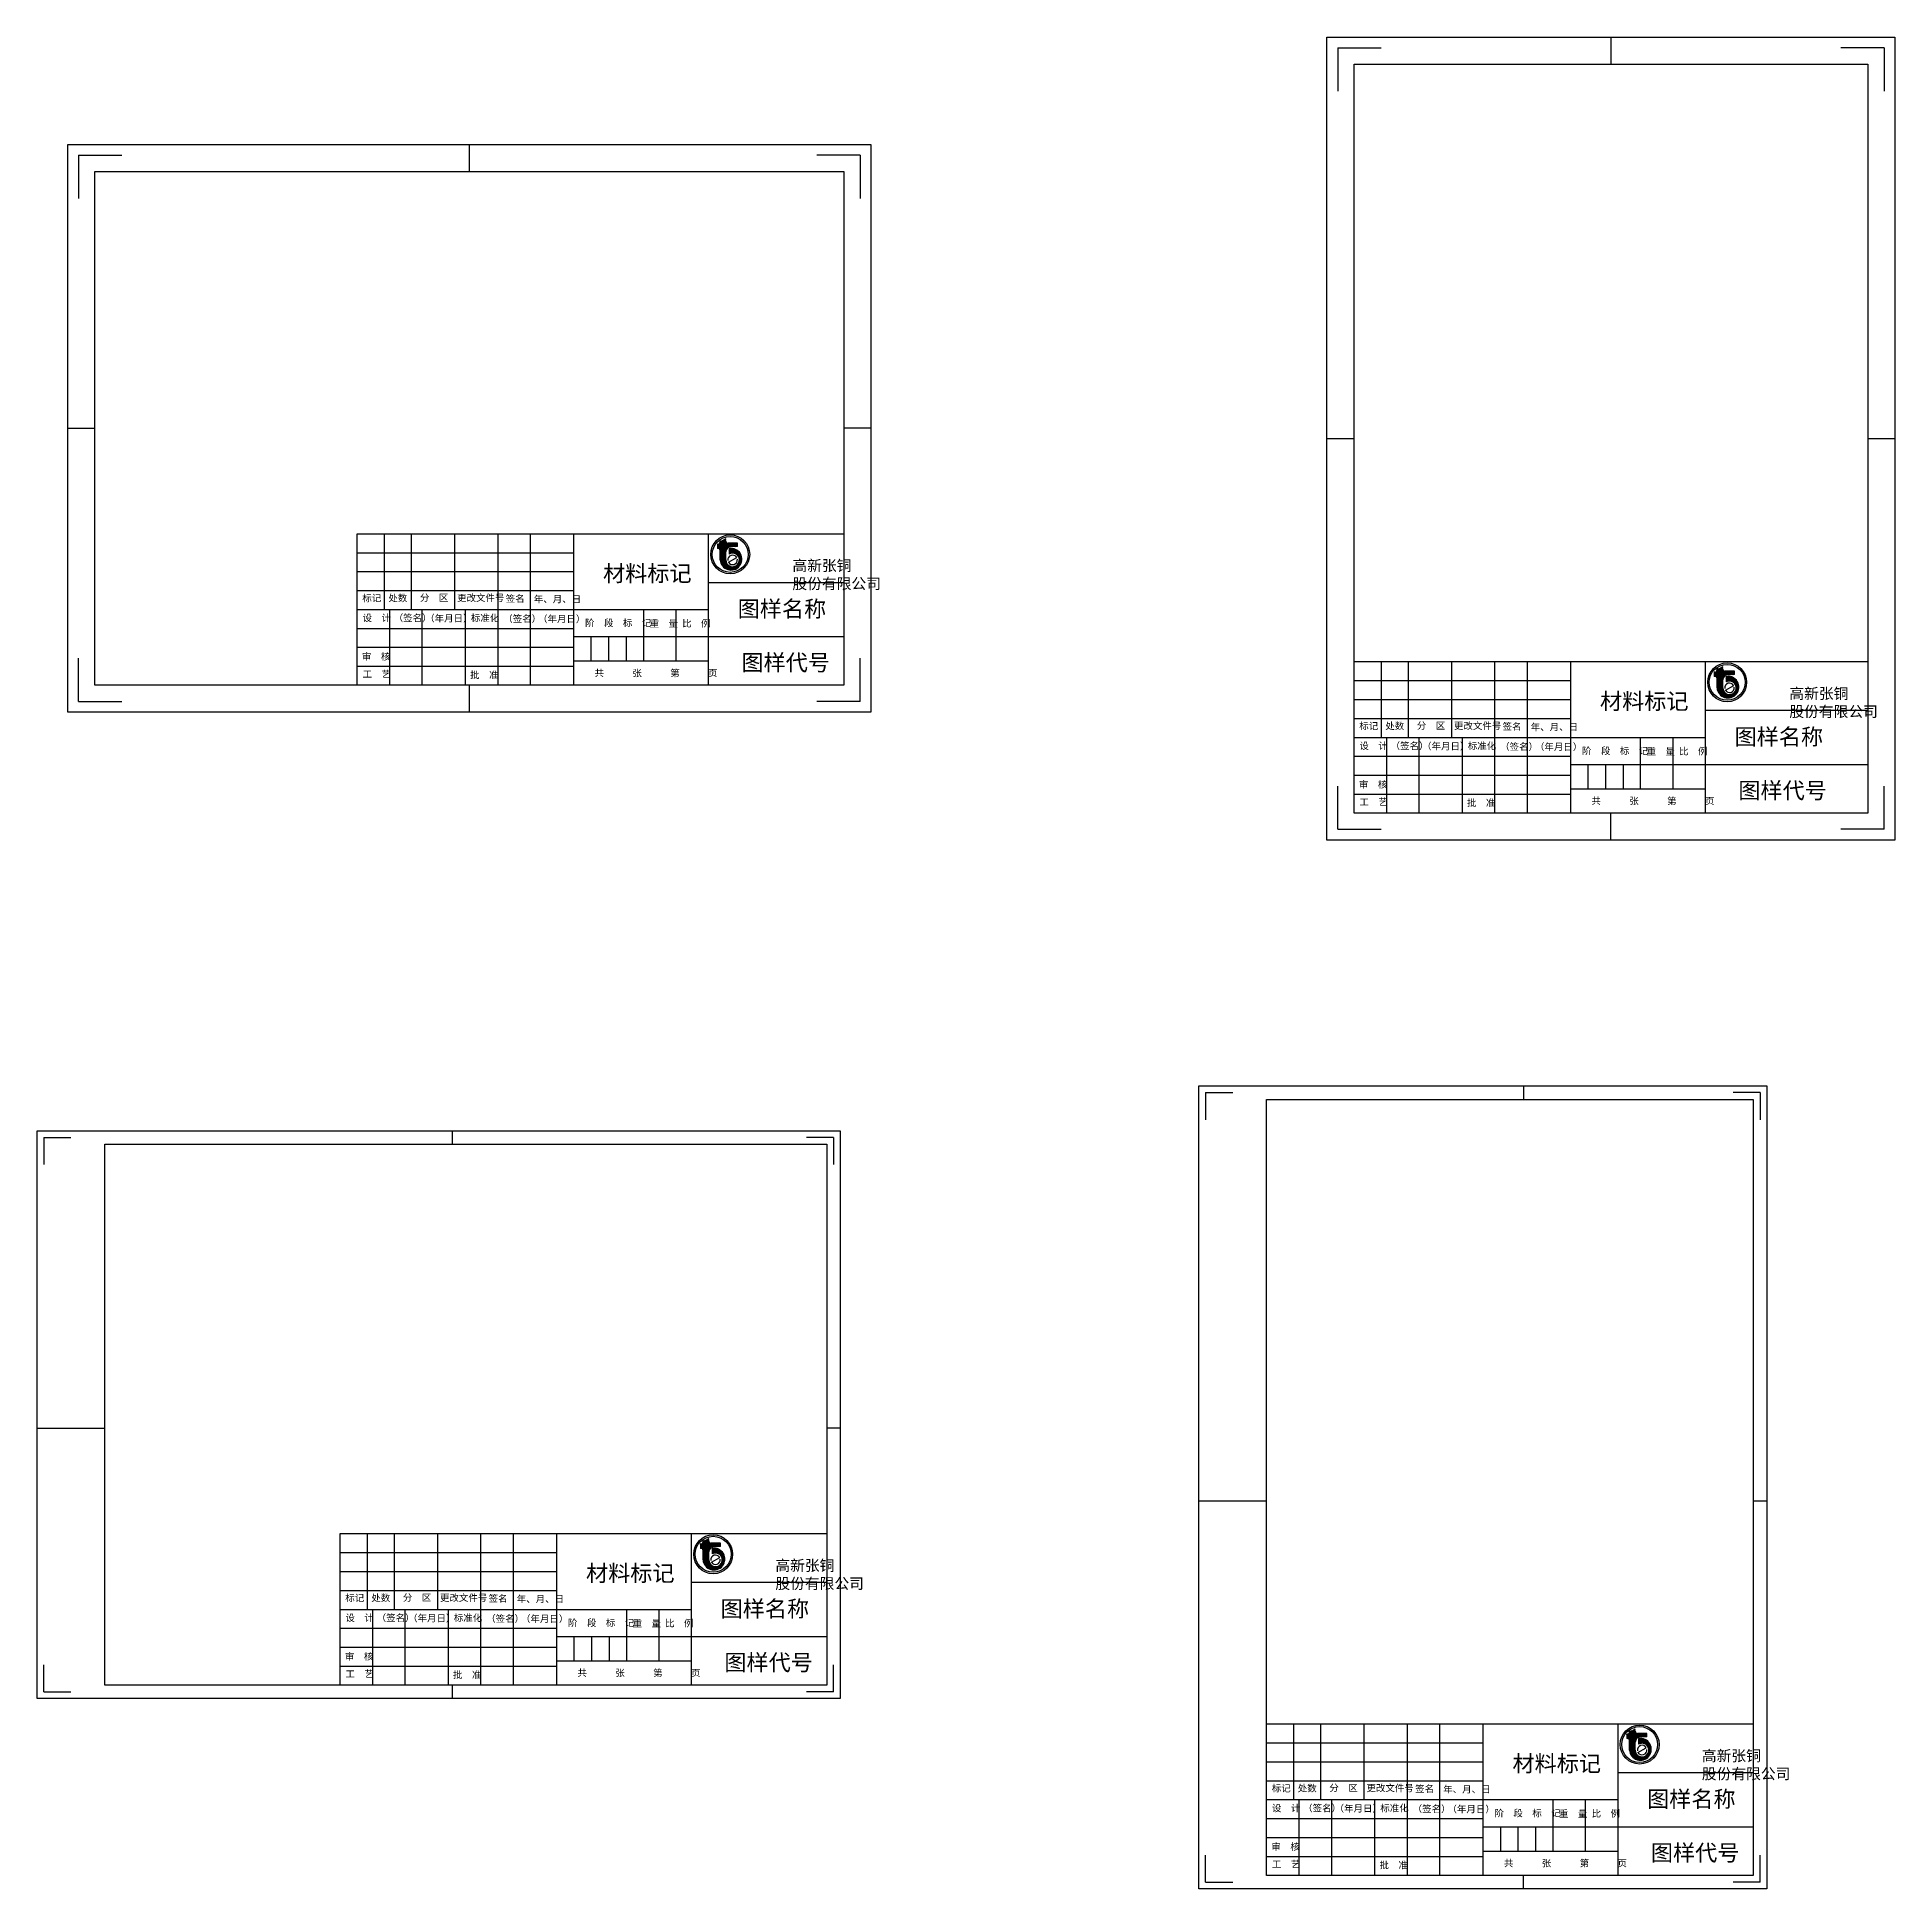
# Model space of a CAD drawing. Header units: metres. Extents: x 3249 to 3936, y 2099 to 2784.
import ezdxf

# ---------------------------------------------------------------- set-up
doc = ezdxf.new("R2010")
doc.units = ezdxf.units.M
for name, color, linetype in [('总内框线', 7, 'Continuous'), ('总外框线', 7, 'Continuous'), ('标注层', 3, 'Continuous'), ('虚线层', 4, 'Continuous')]:
    doc.layers.add(name, color=color, linetype=linetype)

msp = doc.modelspace()

# ---------------------------------------------------------------- hatches: boundary and pattern name
at = {"layer": '虚线层'}
h = msp.add_hatch(dxfattribs=at)
h.set_pattern_fill('SOLID')
h.paths.add_polyline_path([(3500.63, 2594.95), (3500.83, 2594.95), (3500.96, 2594.94), (3501.08, 2594.91), (3501.2, 2594.87), (3501.3, 2594.8), (3501.4, 2594.72), (3501.48, 2594.62), (3501.55, 2594.51), (3501.6, 2594.4), (3501.62, 2594.27), (3501.63, 2594.15), (3501.63, 2590.72), (3501.73, 2590.08), (3501.92, 2589.46), (3502.21, 2588.89), (3502.59, 2588.37), (3503.05, 2587.91), (3503.57, 2587.53), (3504.15, 2587.25), (3504.76, 2587.05), (3505.4, 2586.96), (3506.05, 2586.97), (3506.68, 2587.09), (3507.29, 2587.3), (3507.85, 2587.61), (3508.36, 2588.01), (3508.8, 2588.48), (3509.16, 2589.01), (3509.43, 2589.6), (3509.61, 2590.22), (3509.68, 2590.86), (3509.64, 2591.5), (3509.51, 2592.13), (3509.28, 2592.73), (3508.95, 2593.29), (3508.54, 2593.79), (3508.05, 2594.21), (3507.51, 2594.55), (3506.91, 2594.8), (3506.29, 2594.96), (3505.64, 2595.01), (3505, 2594.95), (3505, 2592.89), (3505.37, 2593.07), (3505.77, 2593.18), (3506.18, 2593.23), (3506.59, 2593.21), (3506.99, 2593.12), (3507.37, 2592.97), (3507.73, 2592.76), (3508.04, 2592.49), (3508.3, 2592.18), (3508.52, 2591.83), (3508.67, 2591.45), (3508.75, 2591.04), (3508.77, 2590.63), (3508.73, 2590.22), (3508.61, 2589.83), (3508.44, 2589.46), (3508.2, 2589.12), (3507.92, 2588.82), (3507.59, 2588.58), (3507.22, 2588.39), (3506.83, 2588.26), (3506.42, 2588.2), (3506.01, 2588.21), (3505.61, 2588.28), (3505.22, 2588.42), (3504.86, 2588.62), (3504.54, 2588.88), (3504.26, 2589.18), (3504.04, 2589.53), (3503.88, 2589.91), (3503.78, 2590.31), (3503.74, 2590.72), (3503.74, 2593.65), (3503.78, 2594.04), (3503.9, 2594.42), (3504.08, 2594.76), (3504.33, 2595.07), (3504.64, 2595.32), (3504.99, 2595.51), (3505.36, 2595.62), (3505.76, 2595.66), (3508.05, 2595.66), (3508.05, 2596.87), (3504.55, 2596.87), (3504.42, 2596.88), (3504.3, 2596.91), (3504.18, 2596.95), (3504.08, 2597.02), (3503.98, 2597.1), (3503.9, 2597.2), (3503.83, 2597.31), (3503.78, 2597.42), (3503.75, 2597.55), (3503.74, 2597.67), (3503.74, 2598.68), (3502.64, 2597.94), (3501.63, 2597.67), (3501.63, 2597.37), (3501.62, 2597.24), (3501.6, 2597.12), (3501.55, 2597), (3501.48, 2596.9), (3501.4, 2596.8), (3501.3, 2596.72), (3501.2, 2596.65), (3501.08, 2596.6), (3500.96, 2596.57), (3500.83, 2596.56), (3500.63, 2596.56)])
h = msp.add_hatch(dxfattribs=at)
h.set_pattern_fill('SOLID')
h.paths.add_polyline_path([(3869.28, 2547.64), (3869.48, 2547.64), (3869.61, 2547.63), (3869.73, 2547.6), (3869.85, 2547.56), (3869.96, 2547.49), (3870.05, 2547.41), (3870.13, 2547.31), (3870.2, 2547.2), (3870.25, 2547.09), (3870.28, 2546.96), (3870.29, 2546.84), (3870.29, 2543.4), (3870.38, 2542.77), (3870.58, 2542.15), (3870.87, 2541.58), (3871.24, 2541.05), (3871.7, 2540.6), (3872.22, 2540.22), (3872.8, 2539.93), (3873.42, 2539.74), (3874.06, 2539.65), (3874.7, 2539.66), (3875.33, 2539.78), (3875.94, 2539.99), (3876.51, 2540.3), (3877.02, 2540.69), (3877.46, 2541.17), (3877.82, 2541.7), (3878.09, 2542.29), (3878.26, 2542.91), (3878.33, 2543.55), (3878.3, 2544.19), (3878.16, 2544.82), (3877.93, 2545.42), (3877.6, 2545.98), (3877.19, 2546.48), (3876.71, 2546.9), (3876.16, 2547.24), (3875.57, 2547.49), (3874.94, 2547.65), (3874.3, 2547.7), (3873.65, 2547.64), (3873.65, 2545.58), (3874.03, 2545.76), (3874.42, 2545.87), (3874.83, 2545.92), (3875.24, 2545.9), (3875.64, 2545.81), (3876.03, 2545.66), (3876.38, 2545.45), (3876.69, 2545.18), (3876.96, 2544.87), (3877.17, 2544.52), (3877.32, 2544.13), (3877.41, 2543.73), (3877.43, 2543.32), (3877.38, 2542.91), (3877.27, 2542.52), (3877.09, 2542.15), (3876.86, 2541.81), (3876.57, 2541.51), (3876.24, 2541.27), (3875.88, 2541.08), (3875.48, 2540.95), (3875.08, 2540.89), (3874.67, 2540.9), (3874.26, 2540.97), (3873.87, 2541.11), (3873.51, 2541.31), (3873.19, 2541.57), (3872.92, 2541.87), (3872.69, 2542.22), (3872.53, 2542.6), (3872.43, 2542.99), (3872.4, 2543.4), (3872.4, 2546.33), (3872.44, 2546.73), (3872.55, 2547.1), (3872.74, 2547.45), (3872.99, 2547.76), (3873.29, 2548.01), (3873.64, 2548.19), (3874.02, 2548.31), (3874.41, 2548.35), (3876.7, 2548.35), (3876.7, 2549.56), (3873.2, 2549.56), (3873.08, 2549.57), (3872.95, 2549.59), (3872.84, 2549.64), (3872.73, 2549.71), (3872.63, 2549.79), (3872.55, 2549.89), (3872.48, 2549.99), (3872.44, 2550.11), (3872.41, 2550.23), (3872.4, 2550.36), (3872.4, 2551.37), (3871.29, 2550.62), (3870.29, 2550.36), (3870.29, 2550.06), (3870.28, 2549.93), (3870.25, 2549.81), (3870.2, 2549.69), (3870.13, 2549.59), (3870.05, 2549.49), (3869.96, 2549.41), (3869.85, 2549.34), (3869.73, 2549.29), (3869.61, 2549.26), (3869.48, 2549.25), (3869.28, 2549.25)])
h = msp.add_hatch(dxfattribs=at)
h.set_pattern_fill('SOLID')
h.paths.add_polyline_path([(3494.32, 2225.11), (3494.52, 2225.11), (3494.65, 2225.1), (3494.77, 2225.07), (3494.89, 2225.02), (3495, 2224.96), (3495.09, 2224.88), (3495.18, 2224.78), (3495.24, 2224.67), (3495.29, 2224.56), (3495.32, 2224.43), (3495.33, 2224.31), (3495.33, 2220.87), (3495.42, 2220.24), (3495.62, 2219.62), (3495.91, 2219.05), (3496.29, 2218.52), (3496.74, 2218.07), (3497.27, 2217.69), (3497.84, 2217.4), (3498.46, 2217.21), (3499.1, 2217.12), (3499.74, 2217.13), (3500.38, 2217.25), (3500.98, 2217.46), (3501.55, 2217.77), (3502.06, 2218.16), (3502.5, 2218.64), (3502.86, 2219.17), (3503.13, 2219.76), (3503.3, 2220.38), (3503.37, 2221.02), (3503.34, 2221.66), (3503.2, 2222.29), (3502.97, 2222.89), (3502.64, 2223.45), (3502.23, 2223.95), (3501.75, 2224.37), (3501.2, 2224.71), (3500.61, 2224.96), (3499.98, 2225.12), (3499.34, 2225.17), (3498.7, 2225.11), (3498.7, 2223.05), (3499.07, 2223.23), (3499.46, 2223.34), (3499.87, 2223.39), (3500.28, 2223.37), (3500.68, 2223.28), (3501.07, 2223.13), (3501.42, 2222.92), (3501.73, 2222.65), (3502, 2222.34), (3502.21, 2221.99), (3502.36, 2221.6), (3502.45, 2221.2), (3502.47, 2220.79), (3502.42, 2220.38), (3502.31, 2219.99), (3502.13, 2219.62), (3501.9, 2219.28), (3501.61, 2218.98), (3501.28, 2218.74), (3500.92, 2218.55), (3500.53, 2218.42), (3500.12, 2218.36), (3499.71, 2218.37), (3499.3, 2218.44), (3498.92, 2218.58), (3498.56, 2218.78), (3498.23, 2219.04), (3497.96, 2219.34), (3497.73, 2219.69), (3497.57, 2220.06), (3497.47, 2220.46), (3497.44, 2220.87), (3497.44, 2223.8), (3497.48, 2224.2), (3497.59, 2224.57), (3497.78, 2224.92), (3498.03, 2225.23), (3498.33, 2225.48), (3498.68, 2225.66), (3499.06, 2225.78), (3499.45, 2225.82), (3501.74, 2225.82), (3501.74, 2227.03), (3498.24, 2227.03), (3498.12, 2227.03), (3497.99, 2227.06), (3497.88, 2227.11), (3497.77, 2227.18), (3497.67, 2227.26), (3497.59, 2227.36), (3497.53, 2227.46), (3497.48, 2227.58), (3497.45, 2227.7), (3497.44, 2227.83), (3497.44, 2228.84), (3496.33, 2228.09), (3495.33, 2227.83), (3495.33, 2227.53), (3495.32, 2227.4), (3495.29, 2227.28), (3495.24, 2227.16), (3495.18, 2227.05), (3495.09, 2226.96), (3495, 2226.88), (3494.89, 2226.81), (3494.77, 2226.76), (3494.65, 2226.73), (3494.52, 2226.72), (3494.32, 2226.72)])
h = msp.add_hatch(dxfattribs=at)
h.set_pattern_fill('SOLID')
h.paths.add_polyline_path([(3836.93, 2154.73), (3837.13, 2154.73), (3837.25, 2154.72), (3837.38, 2154.69), (3837.49, 2154.64), (3837.6, 2154.57), (3837.7, 2154.49), (3837.78, 2154.39), (3837.84, 2154.29), (3837.89, 2154.17), (3837.92, 2154.05), (3837.93, 2153.92), (3837.93, 2150.49), (3838.03, 2149.85), (3838.22, 2149.23), (3838.51, 2148.66), (3838.89, 2148.14), (3839.35, 2147.68), (3839.87, 2147.31), (3840.45, 2147.02), (3841.06, 2146.83), (3841.7, 2146.73), (3842.34, 2146.75), (3842.98, 2146.86), (3843.59, 2147.07), (3844.15, 2147.38), (3844.66, 2147.78), (3845.1, 2148.25), (3845.46, 2148.78), (3845.73, 2149.37), (3845.9, 2149.99), (3845.97, 2150.63), (3845.94, 2151.28), (3845.81, 2151.91), (3845.57, 2152.51), (3845.25, 2153.06), (3844.84, 2153.56), (3844.35, 2153.98), (3843.8, 2154.33), (3843.21, 2154.58), (3842.58, 2154.73), (3841.94, 2154.78), (3841.3, 2154.73), (3841.3, 2152.67), (3841.67, 2152.84), (3842.07, 2152.95), (3842.47, 2153), (3842.89, 2152.98), (3843.29, 2152.89), (3843.67, 2152.74), (3844.02, 2152.53), (3844.34, 2152.27), (3844.6, 2151.95), (3844.81, 2151.6), (3844.97, 2151.22), (3845.05, 2150.82), (3845.07, 2150.4), (3845.03, 2150), (3844.91, 2149.6), (3844.74, 2149.23), (3844.5, 2148.89), (3844.22, 2148.59), (3843.89, 2148.35), (3843.52, 2148.16), (3843.13, 2148.04), (3842.72, 2147.98), (3842.31, 2147.98), (3841.91, 2148.06), (3841.52, 2148.19), (3841.16, 2148.39), (3840.84, 2148.65), (3840.56, 2148.95), (3840.34, 2149.3), (3840.17, 2149.68), (3840.07, 2150.08), (3840.04, 2150.49), (3840.04, 2153.42), (3840.08, 2153.81), (3840.19, 2154.19), (3840.38, 2154.54), (3840.63, 2154.84), (3840.94, 2155.09), (3841.28, 2155.28), (3841.66, 2155.39), (3842.05, 2155.43), (3844.34, 2155.43), (3844.34, 2156.64), (3840.85, 2156.64), (3840.72, 2156.65), (3840.6, 2156.68), (3840.48, 2156.73), (3840.37, 2156.79), (3840.28, 2156.87), (3840.19, 2156.97), (3840.13, 2157.08), (3840.08, 2157.19), (3840.05, 2157.32), (3840.04, 2157.44), (3840.04, 2158.45), (3838.93, 2157.71), (3837.93, 2157.44), (3837.93, 2157.14), (3837.92, 2157.02), (3837.89, 2156.89), (3837.84, 2156.78), (3837.78, 2156.67), (3837.7, 2156.57), (3837.6, 2156.49), (3837.49, 2156.42), (3837.38, 2156.38), (3837.25, 2156.35), (3837.13, 2156.34), (3836.93, 2156.34)])

# ---------------------------------------------------------------- linework, layer by layer
for p, q in [((3367.38, 2600.39), (3547.38, 2600.39)), ((3367.38, 2544.39), (3367.38, 2600.39)), ((3377.38, 2600.39), (3377.38, 2572.39)), ((3387.38, 2600.39), (3387.38, 2572.39)), ((3403.38, 2600.39), (3403.38, 2572.39)), ((3419.38, 2600.39), (3419.38, 2572.39)), ((3431.38, 2600.39), (3431.38, 2544.39)), ((3447.38, 2600.39), (3447.38, 2544.39)), ((3497.38, 2544.39), (3497.38, 2600.39)), ((3547.38, 2600.39), (3547.38, 2544.39)), ((3367.38, 2593.39), (3447.38, 2593.39)), ((3367.38, 2586.39), (3447.38, 2586.39)), ((3367.38, 2579.39), (3447.38, 2579.39)), ((3497.38, 2582.39), (3547.38, 2582.39)), ((3367.38, 2572.39), (3497.38, 2572.39)), ((3379.38, 2572.39), (3379.38, 2544.39)), ((3391.38, 2572.39), (3391.38, 2544.39)), ((3407.38, 2572.39), (3407.38, 2544.39)), ((3419.38, 2572.39), (3419.38, 2544.39)), ((3473.38, 2553.39), (3473.38, 2572.39)), ((3485.38, 2553.39), (3485.38, 2572.39)), ((3367.38, 2565.39), (3447.38, 2565.39)), ((3447.38, 2562.39), (3497.38, 2562.39)), ((3453.88, 2562.39), (3453.88, 2553.39)), ((3460.38, 2562.39), (3460.38, 2553.39)), ((3466.88, 2562.39), (3466.88, 2553.39)), ((3497.38, 2562.39), (3547.38, 2562.39)), ((3367.38, 2558.39), (3447.38, 2558.39)), ((3367.38, 2551.39), (3447.38, 2551.39)), ((3447.38, 2553.39), (3497.38, 2553.39)), ((3736.04, 2553.08), (3926.04, 2553.08)), ((3736.04, 2497.08), (3736.04, 2553.08)), ((3746.04, 2553.08), (3746.04, 2525.08)), ((3756.04, 2553.08), (3756.04, 2525.08)), ((3772.04, 2553.08), (3772.04, 2525.08)), ((3788.04, 2553.08), (3788.04, 2525.08)), ((3800.04, 2553.08), (3800.04, 2497.08)), ((3816.04, 2553.08), (3816.04, 2497.08)), ((3866.04, 2497.08), (3866.04, 2553.08)), ((3547.38, 2544.39), (3367.38, 2544.39)), ((3736.04, 2546.08), (3816.04, 2546.08)), ((3736.04, 2539.08), (3816.04, 2539.08)), ((3866.04, 2535.08), (3926.04, 2535.08)), ((3736.04, 2532.08), (3816.04, 2532.08)), ((3736.04, 2525.08), (3866.04, 2525.08)), ((3748.04, 2525.08), (3748.04, 2497.08)), ((3760.04, 2525.08), (3760.04, 2497.08)), ((3776.04, 2525.08), (3776.04, 2497.08)), ((3788.04, 2525.08), (3788.04, 2497.08)), ((3842.04, 2506.08), (3842.04, 2525.08)), ((3854.04, 2506.08), (3854.04, 2525.08)), ((3736.04, 2518.08), (3816.04, 2518.08)), ((3816.04, 2515.08), (3866.04, 2515.08)), ((3822.54, 2515.08), (3822.54, 2506.08)), ((3829.04, 2515.08), (3829.04, 2506.08)), ((3835.54, 2515.08), (3835.54, 2506.08)), ((3866.04, 2515.08), (3926.04, 2515.08)), ((3736.04, 2511.08), (3816.04, 2511.08)), ((3736.04, 2504.08), (3816.04, 2504.08)), ((3816.04, 2506.08), (3866.04, 2506.08)), ((3681.18, 2393.66), (3691.18, 2393.66)), ((3681.18, 2393.66), (3681.18, 2383.66)), ((3886.2, 2393.67), (3876.2, 2393.67)), ((3886.2, 2393.67), (3886.2, 2383.67)), ((3251.58, 2377.05), (3261.58, 2377.05)), ((3251.58, 2377.05), (3251.58, 2367.05)), ((3543.59, 2377.05), (3533.59, 2377.05)), ((3543.59, 2377.05), (3543.59, 2367.05)), ((3361.08, 2230.55), (3541.08, 2230.55)), ((3361.08, 2174.55), (3361.08, 2230.55)), ((3371.08, 2230.55), (3371.08, 2202.55)), ((3381.08, 2230.55), (3381.08, 2202.55)), ((3397.08, 2230.55), (3397.08, 2202.55)), ((3413.08, 2230.55), (3413.08, 2202.55)), ((3425.08, 2230.55), (3425.08, 2174.55)), ((3441.08, 2230.55), (3441.08, 2174.55)), ((3491.08, 2174.55), (3491.08, 2230.55)), ((3541.08, 2230.55), (3541.08, 2174.55)), ((3361.08, 2223.55), (3441.08, 2223.55)), ((3361.08, 2216.55), (3441.08, 2216.55)), ((3491.08, 2212.55), (3541.08, 2212.55)), ((3361.08, 2209.55), (3441.08, 2209.55)), ((3361.08, 2202.55), (3491.08, 2202.55)), ((3373.08, 2202.55), (3373.08, 2174.55)), ((3385.08, 2202.55), (3385.08, 2174.55)), ((3401.08, 2202.55), (3401.08, 2174.55)), ((3413.08, 2202.55), (3413.08, 2174.55)), ((3467.08, 2183.55), (3467.08, 2202.55)), ((3479.08, 2183.55), (3479.08, 2202.55)), ((3361.08, 2195.55), (3441.08, 2195.55)), ((3441.08, 2192.55), (3491.08, 2192.55)), ((3447.58, 2192.55), (3447.58, 2183.55)), ((3454.08, 2192.55), (3454.08, 2183.55)), ((3460.58, 2192.55), (3460.58, 2183.55)), ((3491.08, 2192.55), (3541.08, 2192.55)), ((3361.08, 2188.55), (3441.08, 2188.55)), ((3251.58, 2172.05), (3251.58, 2182.05)), ((3361.08, 2181.55), (3441.08, 2181.55)), ((3441.08, 2183.55), (3491.08, 2183.55)), ((3543.59, 2172.04), (3543.59, 2182.04)), ((3251.58, 2172.05), (3261.58, 2172.05)), ((3541.08, 2174.55), (3361.08, 2174.55)), ((3543.59, 2172.04), (3533.59, 2172.04)), ((3703.68, 2160.16), (3883.68, 2160.16)), ((3703.68, 2104.16), (3703.68, 2160.16)), ((3713.68, 2160.16), (3713.68, 2132.16)), ((3723.68, 2160.16), (3723.68, 2132.16)), ((3739.68, 2160.16), (3739.68, 2132.16)), ((3755.68, 2160.16), (3755.68, 2132.16)), ((3767.68, 2160.16), (3767.68, 2104.16)), ((3783.68, 2160.16), (3783.68, 2104.16)), ((3833.68, 2104.16), (3833.68, 2160.16)), ((3703.68, 2153.16), (3783.68, 2153.16)), ((3703.68, 2146.16), (3783.68, 2146.16)), ((3703.68, 2139.16), (3783.68, 2139.16)), ((3833.68, 2142.16), (3883.68, 2142.16)), ((3703.68, 2132.16), (3833.68, 2132.16)), ((3715.68, 2132.16), (3715.68, 2104.16)), ((3727.68, 2132.16), (3727.68, 2104.16)), ((3743.68, 2132.16), (3743.68, 2104.16)), ((3755.68, 2132.16), (3755.68, 2104.16)), ((3809.68, 2113.16), (3809.68, 2132.16)), ((3821.68, 2113.16), (3821.68, 2132.16)), ((3703.68, 2125.16), (3783.68, 2125.16)), ((3703.68, 2118.16), (3783.68, 2118.16)), ((3783.68, 2122.16), (3833.68, 2122.16)), ((3790.18, 2122.16), (3790.18, 2113.16)), ((3796.68, 2122.16), (3796.68, 2113.16)), ((3803.18, 2122.16), (3803.18, 2113.16)), ((3833.68, 2122.16), (3883.68, 2122.16)), ((3681.18, 2101.66), (3681.18, 2111.66)), ((3703.68, 2111.16), (3783.68, 2111.16)), ((3783.68, 2113.16), (3833.68, 2113.16)), ((3886.2, 2101.65), (3886.2, 2111.65)), ((3681.18, 2101.66), (3691.18, 2101.66)), ((3886.2, 2101.65), (3876.2, 2101.65))]:
    msp.add_line(p, q)
at = {"layer": '总内框线'}
for p, q in [((3730.04, 2780.08), (3746.04, 2780.08)), ((3730.04, 2780.08), (3730.04, 2764.08)), ((3932.04, 2780.08), (3916.04, 2780.08)), ((3932.04, 2780.08), (3932.04, 2764.08)), ((3736.04, 2497.08), (3736.04, 2774.08)), ((3736.04, 2774.08), (3926.04, 2774.08)), ((3926.04, 2774.08), (3926.04, 2497.08)), ((3264.38, 2740.39), (3264.38, 2724.39)), ((3264.38, 2740.39), (3280.38, 2740.39)), ((3270.38, 2734.39), (3547.38, 2734.39)), ((3270.38, 2544.39), (3270.38, 2734.39)), ((3553.38, 2740.39), (3537.38, 2740.39)), ((3547.38, 2734.39), (3547.38, 2544.39)), ((3553.38, 2740.39), (3553.38, 2724.39)), ((3264.38, 2538.39), (3264.38, 2554.39)), ((3553.38, 2538.39), (3553.38, 2554.39)), ((3547.38, 2544.39), (3270.38, 2544.39)), ((3264.38, 2538.39), (3280.38, 2538.39)), ((3553.38, 2538.39), (3537.38, 2538.39)), ((3730.04, 2491.08), (3730.04, 2507.08)), ((3932.04, 2491.08), (3932.04, 2507.08)), ((3926.04, 2497.08), (3736.04, 2497.08)), ((3730.04, 2491.08), (3746.04, 2491.08)), ((3932.04, 2491.08), (3916.04, 2491.08)), ((3703.68, 2104.16), (3703.68, 2391.16)), ((3703.68, 2391.16), (3883.68, 2391.16)), ((3883.68, 2391.16), (3883.68, 2104.16)), ((3274.08, 2374.55), (3541.08, 2374.55)), ((3274.08, 2174.55), (3274.08, 2374.55)), ((3541.08, 2374.55), (3541.08, 2174.55)), ((3541.08, 2174.55), (3274.08, 2174.55)), ((3883.68, 2104.16), (3703.68, 2104.16))]:
    msp.add_line(p, q, dxfattribs=at)
at = {"layer": '总外框线'}
for p, q in [((3726.04, 2487.08), (3726.04, 2784.08)), ((3726.04, 2784.08), (3936.04, 2784.08)), ((3831.04, 2784.08), (3831.04, 2774.08)), ((3936.04, 2784.08), (3936.04, 2487.08)), ((3260.38, 2744.39), (3557.38, 2744.39)), ((3260.38, 2534.39), (3260.38, 2744.39)), ((3408.88, 2744.39), (3408.88, 2734.39)), ((3557.38, 2744.39), (3557.38, 2534.39)), ((3260.38, 2639.39), (3270.38, 2639.39)), ((3557.38, 2639.39), (3547.38, 2639.39)), ((3726.04, 2635.58), (3736.04, 2635.58)), ((3926.04, 2635.58), (3936.04, 2635.58)), ((3408.88, 2544.39), (3408.88, 2534.39)), ((3557.38, 2534.39), (3260.38, 2534.39)), ((3831.04, 2487.08), (3831.04, 2497.08)), ((3936.04, 2487.08), (3726.04, 2487.08)), ((3678.68, 2099.16), (3678.68, 2396.16)), ((3678.68, 2396.16), (3888.68, 2396.16)), ((3798.68, 2396.16), (3798.68, 2391.16)), ((3888.68, 2396.16), (3888.68, 2099.16)), ((3249.08, 2379.55), (3546.08, 2379.55)), ((3249.08, 2169.55), (3249.08, 2379.55)), ((3402.58, 2379.55), (3402.58, 2374.55)), ((3546.08, 2379.55), (3546.08, 2169.55)), ((3249.08, 2269.55), (3274.08, 2269.55)), ((3546.08, 2269.55), (3541.08, 2269.55)), ((3678.68, 2242.66), (3703.68, 2242.66)), ((3883.68, 2242.66), (3888.68, 2242.66)), ((3402.58, 2174.55), (3402.58, 2169.55)), ((3546.08, 2169.55), (3249.08, 2169.55)), ((3798.68, 2099.16), (3798.68, 2104.16)), ((3888.68, 2099.16), (3678.68, 2099.16))]:
    msp.add_line(p, q, dxfattribs=at)
at = {"layer": '虚线层'}
for p, q in [((3501.63, 2597.37), (3501.63, 2597.67)), ((3508.05, 2596.87), (3504.55, 2596.87)), ((3508.05, 2595.66), (3508.05, 2596.87)), ((3500.63, 2596.56), (3500.63, 2594.95)), ((3500.83, 2596.56), (3500.63, 2596.56)), ((3500.83, 2594.95), (3500.63, 2594.95)), ((3501.63, 2590.72), (3501.63, 2594.15)), ((3503.74, 2590.72), (3503.74, 2593.65)), ((3504.73, 2589.83), (3507.78, 2591.6)), ((3505, 2594.95), (3505, 2592.89)), ((3508.05, 2595.66), (3505.76, 2595.66)), ((3869.28, 2549.25), (3869.28, 2547.64)), ((3869.48, 2549.25), (3869.28, 2549.25)), ((3870.29, 2550.06), (3870.29, 2550.36)), ((3876.7, 2549.56), (3873.2, 2549.56)), ((3876.7, 2548.35), (3876.7, 2549.56)), ((3869.48, 2547.64), (3869.28, 2547.64)), ((3870.29, 2543.4), (3870.29, 2546.84)), ((3872.4, 2543.4), (3872.4, 2546.33)), ((3873.39, 2542.52), (3876.44, 2544.28)), ((3873.65, 2547.64), (3873.65, 2545.58)), ((3876.7, 2548.35), (3874.41, 2548.35)), ((3494.32, 2226.72), (3494.32, 2225.11)), ((3494.52, 2226.72), (3494.32, 2226.72)), ((3495.33, 2227.53), (3495.33, 2227.83)), ((3501.74, 2227.03), (3498.24, 2227.03)), ((3501.74, 2225.82), (3499.45, 2225.82)), ((3501.74, 2225.82), (3501.74, 2227.03)), ((3494.52, 2225.11), (3494.32, 2225.11)), ((3495.33, 2220.87), (3495.33, 2224.31)), ((3497.44, 2220.87), (3497.44, 2223.8)), ((3498.43, 2219.99), (3501.48, 2221.75)), ((3498.7, 2225.11), (3498.7, 2223.05)), ((3837.93, 2157.14), (3837.93, 2157.44)), ((3836.93, 2156.34), (3836.93, 2154.73)), ((3837.13, 2156.34), (3836.93, 2156.34)), ((3837.13, 2154.73), (3836.93, 2154.73)), ((3837.93, 2150.49), (3837.93, 2153.92)), ((3840.04, 2150.49), (3840.04, 2153.42)), ((3844.34, 2156.64), (3840.85, 2156.64)), ((3841.03, 2149.61), (3844.08, 2151.37)), ((3841.3, 2154.73), (3841.3, 2152.67)), ((3844.34, 2155.43), (3842.05, 2155.43)), ((3844.34, 2155.43), (3844.34, 2156.64))]:
    msp.add_line(p, q, dxfattribs=at)
for centre, radius in [((3505.37, 2592.76), 7.2), ((3505.37, 2592.76), 6.64), ((3874.03, 2545.45), 7.2), ((3874.03, 2545.45), 6.64), ((3499.07, 2222.92), 7.2), ((3499.07, 2222.92), 6.64), ((3841.67, 2152.53), 7.2), ((3841.67, 2152.53), 6.64)]:
    msp.add_circle(centre, radius, dxfattribs=at)
for centre, radius, start, end in [((3500.83, 2597.37), 0.81, 270, 0), ((3504.55, 2597.67), 0.81, 180, 270), ((3500.83, 2594.15), 0.81, 0, 90), ((3505.65, 2590.98), 4.03, 183.78, 99.3), ((3506.26, 2590.72), 2.52, 180, 120), ((3505.76, 2593.65), 2.01, 90, 180), ((3506.26, 2590.72), 1.76, 30, 187.49), ((3506.26, 2590.72), 1.76, 210, 7.49), ((3869.48, 2550.06), 0.81, 270, 0), ((3873.2, 2550.36), 0.81, 180, 270), ((3869.48, 2546.84), 0.81, 0, 90), ((3874.31, 2543.67), 4.03, 183.78, 99.3), ((3874.91, 2543.4), 2.52, 180, 120), ((3874.41, 2546.33), 2.01, 90, 180), ((3874.91, 2543.4), 1.76, 30, 187.49), ((3874.91, 2543.4), 1.76, 210, 7.49), ((3494.52, 2227.53), 0.81, 270, 0), ((3498.24, 2227.83), 0.81, 180, 270), ((3499.45, 2223.8), 2.01, 90, 180), ((3494.52, 2224.31), 0.81, 0, 90), ((3499.35, 2221.14), 4.03, 183.78, 99.3), ((3499.95, 2220.87), 2.52, 180, 120), ((3499.95, 2220.87), 1.76, 30, 187.49), ((3499.95, 2220.87), 1.76, 210, 7.49), ((3837.13, 2157.14), 0.81, 270, 0), ((3840.85, 2157.44), 0.81, 180, 270), ((3837.13, 2153.92), 0.81, 0, 90), ((3841.95, 2150.75), 4.03, 183.78, 99.3), ((3842.05, 2153.42), 2.01, 90, 180), ((3842.56, 2150.49), 2.52, 180, 120), ((3842.56, 2150.49), 1.76, 30, 187.49), ((3842.56, 2150.49), 1.76, 210, 7.49)]:
    msp.add_arc(centre, radius, start, end, dxfattribs=at)

# ---------------------------------------------------------------- texts
at = {"attachment_point": 1}
for s, insert, char_height in [('{\\fSimSun|b0|i0|c134|p2;材料标记}', (3458.35, 2588.75), 6), ('{\\fSimSun|b0|i0|c134|p2;标记}', (3369.34, 2577.83), 2.5), ('{\\fSimSun|b0|i0|c134|p2;处数}', (3378.96, 2577.84), 2.5), ('{\\fSimSun|b0|i0|c134|p2;分\u3000区}', (3390.62, 2577.97), 2.5), ('{\\fSimSun|b0|i0|c134|p2;更改文件号}', (3404.36, 2577.91), 2.5), ('{\\fSimSun|b0|i0|c134|p2;签名}', (3422.34, 2577.66), 2.5), ('{\\fSimSun|b0|i0|c134|p2;年、月、日}', (3432.74, 2577.46), 2.5), ('{\\fSimSun|b0|i0|c134|p2;图样名称}', (3508.12, 2575.62), 6), ('{\\fSimSun|b0|i0|c134|p2;设\u3000计}', (3369.4, 2570.49), 2.5), ('{\\fSimSun|b0|i0|c134|p2;（签名）}', (3380.94, 2570.49), 2.5), ('{\\fSimSun|b0|i0|c134|p2;\u3000（年月日）}', (3389.07, 2570.37), 2.5), ('{\\fSimSun|b0|i0|c134|p2;标准化}', (3409.47, 2570.47), 2.5), ('{\\fSimSun|b0|i0|c134|p2;（签名）}', (3421.44, 2570.23), 2.5), ('{\\fSimSun|b0|i0|c134|p2;（年月日）}', (3434.31, 2570.13), 2.5), ('{\\fSimSun|b0|i0|c134|p2;阶\u3000段\u3000标\u3000记}', (3451.69, 2568.64), 2.5), ('{\\fSimSun|b0|i0|c134|p2;重\u3000量}', (3475.57, 2568.41), 2.5), ('{\\fSimSun|b0|i0|c134|p2;比\u3000例}', (3487.62, 2568.48), 2.5), ('{\\fSimSun|b0|i0|c134|p2;审\u3000核}', (3369.2, 2556.22), 2.5), ('{\\fSimSun|b0|i0|c134|p2;图样代号}', (3509.52, 2555.75), 6), ('{\\fSimSun|b0|i0|c134|p2;工\u3000艺}', (3369.4, 2549.73), 2.5), ('{\\fSimSun|b0|i0|c134|p2;批\u3000准}', (3409.17, 2549.42), 2.5), ('{\\fSimSun|b0|i0|c134|p2;共\u3000\u3000\u3000张\u3000\u3000\u3000第\u3000\u3000\u3000页}', (3455.18, 2550.12), 2.5), ('{\\fSimSun|b0|i0|c134|p2;材料标记}', (3827.01, 2541.44), 6), ('{\\fSimSun|b0|i0|c134|p2;标记}', (3737.99, 2530.52), 2.5), ('{\\fSimSun|b0|i0|c134|p2;处数}', (3747.61, 2530.53), 2.5), ('{\\fSimSun|b0|i0|c134|p2;分\u3000区}', (3759.27, 2530.66), 2.5), ('{\\fSimSun|b0|i0|c134|p2;更改文件号}', (3773.01, 2530.6), 2.5), ('{\\fSimSun|b0|i0|c134|p2;签名}', (3790.99, 2530.34), 2.5), ('{\\fSimSun|b0|i0|c134|p2;年、月、日}', (3801.39, 2530.15), 2.5), ('{\\fSimSun|b0|i0|c134|p2;图样名称}', (3876.77, 2528.31), 6), ('{\\fSimSun|b0|i0|c134|p2;设\u3000计}', (3738.05, 2523.18), 2.5), ('{\\fSimSun|b0|i0|c134|p2;（签名）}', (3749.59, 2523.18), 2.5), ('{\\fSimSun|b0|i0|c134|p2;\u3000（年月日）}', (3757.72, 2523.06), 2.5), ('{\\fSimSun|b0|i0|c134|p2;标准化}', (3778.13, 2523.16), 2.5), ('{\\fSimSun|b0|i0|c134|p2;（签名）}', (3790.09, 2522.91), 2.5), ('{\\fSimSun|b0|i0|c134|p2;（年月日）}', (3802.96, 2522.82), 2.5), ('{\\fSimSun|b0|i0|c134|p2;阶\u3000段\u3000标\u3000记}', (3820.34, 2521.33), 2.5), ('{\\fSimSun|b0|i0|c134|p2;重\u3000量}', (3844.22, 2521.1), 2.5), ('{\\fSimSun|b0|i0|c134|p2;比\u3000例}', (3856.28, 2521.17), 2.5), ('{\\fSimSun|b0|i0|c134|p2;审\u3000核}', (3737.85, 2508.91), 2.5), ('{\\fSimSun|b0|i0|c134|p2;图样代号}', (3878.17, 2508.44), 6), ('{\\fSimSun|b0|i0|c134|p2;工\u3000艺}', (3738.05, 2502.42), 2.5), ('{\\fSimSun|b0|i0|c134|p2;批\u3000准}', (3777.82, 2502.1), 2.5), ('{\\fSimSun|b0|i0|c134|p2;共\u3000\u3000\u3000张\u3000\u3000\u3000第\u3000\u3000\u3000页}', (3823.84, 2502.81), 2.5), ('{\\fSimSun|b0|i0|c134|p2;材料标记}', (3452.05, 2218.91), 6), ('{\\fSimSun|b0|i0|c134|p2;标记}', (3363.03, 2207.99), 2.5), ('{\\fSimSun|b0|i0|c134|p2;处数}', (3372.65, 2208), 2.5), ('{\\fSimSun|b0|i0|c134|p2;分\u3000区}', (3384.32, 2208.13), 2.5), ('{\\fSimSun|b0|i0|c134|p2;更改文件号}', (3398.05, 2208.07), 2.5), ('{\\fSimSun|b0|i0|c134|p2;签名}', (3416.03, 2207.81), 2.5), ('{\\fSimSun|b0|i0|c134|p2;年、月、日}', (3426.43, 2207.62), 2.5), ('{\\fSimSun|b0|i0|c134|p2;图样名称}', (3501.81, 2205.78), 6), ('{\\fSimSun|b0|i0|c134|p2;设\u3000计}', (3363.09, 2200.65), 2.5), ('{\\fSimSun|b0|i0|c134|p2;（签名）}', (3374.64, 2200.65), 2.5), ('{\\fSimSun|b0|i0|c134|p2;\u3000（年月日）}', (3382.76, 2200.53), 2.5), ('{\\fSimSun|b0|i0|c134|p2;标准化}', (3403.17, 2200.63), 2.5), ('{\\fSimSun|b0|i0|c134|p2;（签名）}', (3415.13, 2200.38), 2.5), ('{\\fSimSun|b0|i0|c134|p2;（年月日）}', (3428, 2200.28), 2.5), ('{\\fSimSun|b0|i0|c134|p2;阶\u3000段\u3000标\u3000记}', (3445.38, 2198.8), 2.5), ('{\\fSimSun|b0|i0|c134|p2;重\u3000量}', (3469.27, 2198.57), 2.5), ('{\\fSimSun|b0|i0|c134|p2;比\u3000例}', (3481.32, 2198.64), 2.5), ('{\\fSimSun|b0|i0|c134|p2;审\u3000核}', (3362.89, 2186.38), 2.5), ('{\\fSimSun|b0|i0|c134|p2;图样代号}', (3503.21, 2185.91), 6), ('{\\fSimSun|b0|i0|c134|p2;工\u3000艺}', (3363.09, 2179.89), 2.5), ('{\\fSimSun|b0|i0|c134|p2;批\u3000准}', (3402.86, 2179.57), 2.5), ('{\\fSimSun|b0|i0|c134|p2;共\u3000\u3000\u3000张\u3000\u3000\u3000第\u3000\u3000\u3000页}', (3448.88, 2180.28), 2.5), ('{\\fSimSun|b0|i0|c134|p2;材料标记}', (3794.65, 2148.52), 6), ('{\\fSimSun|b0|i0|c134|p2;标记}', (3705.64, 2137.6), 2.5), ('{\\fSimSun|b0|i0|c134|p2;处数}', (3715.26, 2137.62), 2.5), ('{\\fSimSun|b0|i0|c134|p2;分\u3000区}', (3726.92, 2137.74), 2.5), ('{\\fSimSun|b0|i0|c134|p2;更改文件号}', (3740.65, 2137.69), 2.5), ('{\\fSimSun|b0|i0|c134|p2;签名}', (3758.64, 2137.43), 2.5), ('{\\fSimSun|b0|i0|c134|p2;年、月、日}', (3769.03, 2137.23), 2.5), ('{\\fSimSun|b0|i0|c134|p2;设\u3000计}', (3705.7, 2130.26), 2.5), ('{\\fSimSun|b0|i0|c134|p2;（签名）}', (3717.24, 2130.26), 2.5), ('{\\fSimSun|b0|i0|c134|p2;\u3000（年月日）}', (3725.36, 2130.15), 2.5), ('{\\fSimSun|b0|i0|c134|p2;标准化}', (3745.77, 2130.25), 2.5), ('{\\fSimSun|b0|i0|c134|p2;（签名）}', (3757.74, 2130), 2.5), ('{\\fSimSun|b0|i0|c134|p2;（年月日）}', (3770.61, 2129.9), 2.5), ('{\\fSimSun|b0|i0|c134|p2;图样名称}', (3844.41, 2135.4), 6), ('{\\fSimSun|b0|i0|c134|p2;阶\u3000段\u3000标\u3000记}', (3787.99, 2128.41), 2.5), ('{\\fSimSun|b0|i0|c134|p2;重\u3000量}', (3811.87, 2128.18), 2.5), ('{\\fSimSun|b0|i0|c134|p2;比\u3000例}', (3823.92, 2128.25), 2.5), ('{\\fSimSun|b0|i0|c134|p2;审\u3000核}', (3705.49, 2115.99), 2.5), ('{\\fSimSun|b0|i0|c134|p2;图样代号}', (3845.82, 2115.52), 6), ('{\\fSimSun|b0|i0|c134|p2;工\u3000艺}', (3705.7, 2109.51), 2.5), ('{\\fSimSun|b0|i0|c134|p2;批\u3000准}', (3745.46, 2109.19), 2.5), ('{\\fSimSun|b0|i0|c134|p2;共\u3000\u3000\u3000张\u3000\u3000\u3000第\u3000\u3000\u3000页}', (3791.48, 2109.89), 2.5)]:
    msp.add_mtext(s, dxfattribs=dict(at, insert=insert, char_height=char_height))
at = {"layer": '标注层', "char_height": 4, "attachment_point": 1}
for insert in [(3528.37, 2590.62), (3897.03, 2543.3), (3522.07, 2220.77), (3864.67, 2150.39)]:
    msp.add_mtext('{\\fKaiTi_GB2312|b0|i0|c134|p49;高新张铜\\P股份有限公司}', dxfattribs=dict(at, insert=insert))

doc.saveas('drawing.dxf')
